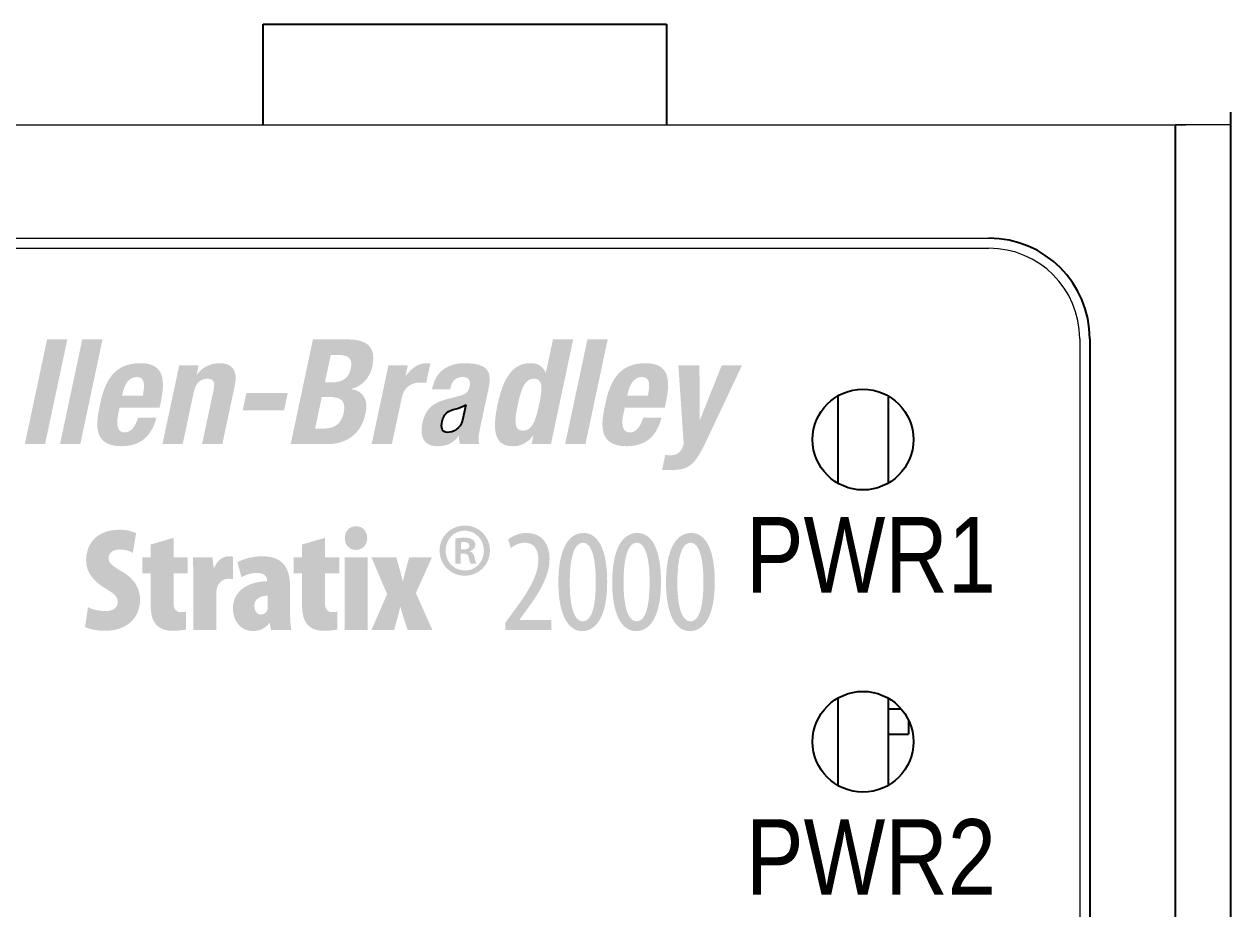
# Model space of a CAD drawing. Header units: inches. Extents: x 0 to 316, y -1 to 150.
# Drawn here: x 221.815 to 222.2864, y 40.3387 to 40.6845 of the extents above; entities that cross this region are included whole.
import ezdxf

# ---------------------------------------------------------------- set-up
doc = ezdxf.new("R2010")
doc.units = ezdxf.units.IN
doc.header["$MEASUREMENT"] = 0
doc.styles.add('尺寸标注Arial', font='arial.ttf', dxfattribs={"width": 0.7})

# ---------------------------------------------------------------- blocks, each defined once
blk = doc.blocks.new('AB 1783-US5T')
h = blk.add_hatch(color=2)
edge = h.paths.add_edge_path()
edge.add_spline(control_points=[(-0.35201, 4.34011), (-0.35201, 4.34011), (-0.33619, 4.34011), (-0.33619, 4.34011), (-0.33619, 4.34011), (-0.33619, 4.34011), (-0.35358, 4.25825), (-0.35358, 4.25825), (-0.35358, 4.25825), (-0.35358, 4.25825), (-0.3694, 4.25825), (-0.3694, 4.25825), (-0.3694, 4.25825), (-0.3694, 4.25825), (-0.35201, 4.34011), (-0.35201, 4.34011)], knot_values=[0, 0, 0, 0, 0.25, 0.25, 0.25, 0.2501, 0.5, 0.5, 0.5, 0.5001, 0.75, 0.75, 0.75, 0.7501, 1, 1, 1, 1], degree=3, periodic=0)
h = blk.add_hatch(color=2)
edge = h.paths.add_edge_path()
edge.add_spline(control_points=[(-0.32452, 4.34011), (-0.32452, 4.34011), (-0.30869, 4.34011), (-0.30869, 4.34011), (-0.30869, 4.34011), (-0.30869, 4.34011), (-0.32607, 4.25825), (-0.32607, 4.25825), (-0.32607, 4.25825), (-0.32607, 4.25825), (-0.3419, 4.25825), (-0.3419, 4.25825), (-0.3419, 4.25825), (-0.3419, 4.25825), (-0.32452, 4.34011), (-0.32452, 4.34011)], knot_values=[0, 0, 0, 0, 0.25, 0.25, 0.25, 0.2501, 0.5, 0.5, 0.5, 0.5001, 0.75, 0.75, 0.75, 0.7501, 1, 1, 1, 1], degree=3, periodic=0)
h = blk.add_hatch(color=2)
edge = h.paths.add_edge_path()
edge.add_spline(control_points=[(-0.14431, 4.34011), (-0.14431, 4.34011), (-0.11668, 4.34011), (-0.11668, 4.34011), (-0.11668, 4.34011), (-0.10314, 4.34011), (-0.09447, 4.33505), (-0.09781, 4.31934), (-0.09781, 4.31934), (-0.09968, 4.3105), (-0.10536, 4.30375), (-0.114, 4.30146), (-0.114, 4.30146), (-0.114, 4.30146), (-0.11405, 4.30122), (-0.11405, 4.30122), (-0.11405, 4.30122), (-0.10525, 4.29997), (-0.10085, 4.29309), (-0.10319, 4.2822), (-0.10319, 4.2822), (-0.10591, 4.26937), (-0.11458, 4.25825), (-0.13384, 4.25825), (-0.13384, 4.25825), (-0.13384, 4.25825), (-0.1617, 4.25825), (-0.1617, 4.25825), (-0.1617, 4.25825), (-0.1617, 4.25825), (-0.14431, 4.34011), (-0.14431, 4.34011)], knot_values=[0, 0, 0, 0, 0.125, 0.125, 0.125, 0.1251, 0.25, 0.25, 0.25, 0.2501, 0.375, 0.375, 0.375, 0.3751, 0.5, 0.5, 0.5, 0.5001, 0.625, 0.625, 0.625, 0.6251, 0.75, 0.75, 0.75, 0.7501, 0.875, 0.875, 0.875, 0.8751, 1, 1, 1, 1], degree=3, periodic=0)
edge = h.paths.add_edge_path(flags=16)
edge.add_spline(control_points=[(-0.13493, 4.30651), (-0.13493, 4.30651), (-0.13023, 4.30651), (-0.13023, 4.30651), (-0.13023, 4.30651), (-0.12119, 4.30651), (-0.11639, 4.3096), (-0.11475, 4.31728), (-0.11475, 4.31728), (-0.1131, 4.32507), (-0.11627, 4.32795), (-0.12442, 4.32795), (-0.12442, 4.32795), (-0.12442, 4.32795), (-0.13039, 4.32795), (-0.13039, 4.32795), (-0.13039, 4.32795), (-0.13039, 4.32795), (-0.13493, 4.30651), (-0.13493, 4.30651)], knot_values=[0, 0, 0, 0, 0.2, 0.2, 0.2, 0.2001, 0.4, 0.4, 0.4, 0.4001, 0.6, 0.6, 0.6, 0.6001, 0.8, 0.8, 0.8, 0.8001, 1, 1, 1, 1], degree=3, periodic=0)
edge = h.paths.add_edge_path(flags=16)
edge.add_spline(control_points=[(-0.14261, 4.2704), (-0.14261, 4.2704), (-0.13618, 4.2704), (-0.13618, 4.2704), (-0.13618, 4.2704), (-0.12827, 4.2704), (-0.12227, 4.27325), (-0.12026, 4.28276), (-0.12026, 4.28276), (-0.11823, 4.29229), (-0.12304, 4.29504), (-0.13027, 4.29504), (-0.13027, 4.29504), (-0.13027, 4.29504), (-0.13739, 4.29504), (-0.13739, 4.29504), (-0.13739, 4.29504), (-0.13739, 4.29504), (-0.14261, 4.2704), (-0.14261, 4.2704)], knot_values=[0, 0, 0, 0, 0.2, 0.2, 0.2, 0.2001, 0.4, 0.4, 0.4, 0.4001, 0.6, 0.6, 0.6, 0.6001, 0.8, 0.8, 0.8, 0.8001, 1, 1, 1, 1], degree=3, periodic=0)
h = blk.add_hatch(color=2)
edge = h.paths.add_edge_path()
edge.add_spline(control_points=[(0.02791, 4.26477), (0.02791, 4.26477), (0.02767, 4.26477), (0.02767, 4.26477), (0.02767, 4.26477), (0.02301, 4.25904), (0.01814, 4.25664), (0.01195, 4.25664), (0.01195, 4.25664), (-0.00101, 4.25664), (-0.00495, 4.26615), (-0.00008, 4.28908), (-0.00008, 4.28908), (0.00479, 4.31202), (0.01278, 4.32153), (0.02573, 4.32153), (0.02573, 4.32153), (0.0317, 4.32153), (0.03521, 4.31911), (0.03747, 4.31419), (0.03747, 4.31419), (0.03747, 4.31419), (0.03771, 4.31419), (0.03771, 4.31419), (0.03771, 4.31419), (0.03771, 4.31419), (0.04321, 4.34011), (0.04321, 4.34011), (0.04321, 4.34011), (0.04321, 4.34011), (0.05902, 4.34011), (0.05902, 4.34011), (0.05902, 4.34011), (0.05902, 4.34011), (0.04164, 4.25825), (0.04164, 4.25825), (0.04164, 4.25825), (0.04164, 4.25825), (0.02651, 4.25825), (0.02651, 4.25825), (0.02651, 4.25825), (0.02651, 4.25825), (0.02791, 4.26477), (0.02791, 4.26477)], knot_values=[0, 0, 0, 0, 0.090909, 0.090909, 0.090909, 0.091009, 0.181818, 0.181818, 0.181818, 0.181918, 0.272727, 0.272727, 0.272727, 0.272827, 0.363636, 0.363636, 0.363636, 0.363736, 0.454545, 0.454545, 0.454545, 0.454645, 0.545455, 0.545455, 0.545455, 0.545555, 0.636364, 0.636364, 0.636364, 0.636464, 0.727273, 0.727273, 0.727273, 0.727373, 0.818182, 0.818182, 0.818182, 0.818282, 0.909091, 0.909091, 0.909091, 0.909191, 1, 1, 1, 1], degree=3, periodic=0)
edge = h.paths.add_edge_path(flags=16)
edge.add_spline(control_points=[(0.0197, 4.26878), (0.02668, 4.26878), (0.02952, 4.27568), (0.03237, 4.28908), (0.03237, 4.28908), (0.03522, 4.3025), (0.03532, 4.30938), (0.02831, 4.30938), (0.02831, 4.30938), (0.02143, 4.30938), (0.01861, 4.3025), (0.01575, 4.28908), (0.01575, 4.28908), (0.01289, 4.27568), (0.01281, 4.26878), (0.0197, 4.26878)], knot_values=[0, 0, 0, 0, 0.25, 0.25, 0.25, 0.2501, 0.5, 0.5, 0.5, 0.5001, 0.75, 0.75, 0.75, 0.7501, 1, 1, 1, 1], degree=3, periodic=0)
h = blk.add_hatch(color=2)
edge = h.paths.add_edge_path()
edge.add_spline(control_points=[(0.07014, 4.34011), (0.07014, 4.34011), (0.08597, 4.34011), (0.08597, 4.34011), (0.08597, 4.34011), (0.08597, 4.34011), (0.06859, 4.25825), (0.06859, 4.25825), (0.06859, 4.25825), (0.06859, 4.25825), (0.05274, 4.25825), (0.05274, 4.25825), (0.05274, 4.25825), (0.05274, 4.25825), (0.07014, 4.34011), (0.07014, 4.34011)], knot_values=[0, 0, 0, 0, 0.25, 0.25, 0.25, 0.2501, 0.5, 0.5, 0.5, 0.5001, 0.75, 0.75, 0.75, 0.7501, 1, 1, 1, 1], degree=3, periodic=0)
h = blk.add_hatch(color=2)
edge = h.paths.add_edge_path()
edge.add_spline(control_points=[(-0.29537, 4.28666), (-0.29537, 4.28666), (-0.29642, 4.28173), (-0.29642, 4.28173), (-0.29642, 4.28173), (-0.29798, 4.27452), (-0.29752, 4.26741), (-0.29167, 4.26741), (-0.29167, 4.26741), (-0.28641, 4.26741), (-0.28338, 4.27144), (-0.28085, 4.27899), (-0.28085, 4.27899), (-0.28085, 4.27899), (-0.26663, 4.27899), (-0.26663, 4.27899), (-0.26663, 4.27899), (-0.27025, 4.26465), (-0.27883, 4.25664), (-0.29374, 4.25664), (-0.29374, 4.25664), (-0.31668, 4.25664), (-0.31384, 4.27429), (-0.31058, 4.28965), (-0.31058, 4.28965), (-0.30707, 4.30615), (-0.30059, 4.32153), (-0.27926, 4.32153), (-0.27926, 4.32153), (-0.26081, 4.32153), (-0.2593, 4.30914), (-0.26334, 4.29024), (-0.26334, 4.29024), (-0.26334, 4.29024), (-0.26407, 4.28666), (-0.26407, 4.28666), (-0.26407, 4.28666), (-0.26407, 4.28666), (-0.29537, 4.28666), (-0.29537, 4.28666)], knot_values=[0, 0, 0, 0, 0.1, 0.1, 0.1, 0.1001, 0.2, 0.2, 0.2, 0.2001, 0.3, 0.3, 0.3, 0.3001, 0.4, 0.4, 0.4, 0.4001, 0.5, 0.5, 0.5, 0.5001, 0.6, 0.6, 0.6, 0.6001, 0.7, 0.7, 0.7, 0.7001, 0.8, 0.8, 0.8, 0.8001, 0.9, 0.9, 0.9, 0.9001, 1, 1, 1, 1], degree=3, periodic=0)
edge = h.paths.add_edge_path(flags=16)
edge.add_spline(control_points=[(-0.27722, 4.29607), (-0.27555, 4.30546), (-0.2756, 4.31074), (-0.28213, 4.31074), (-0.28213, 4.31074), (-0.28843, 4.31074), (-0.29165, 4.30421), (-0.29287, 4.29848), (-0.29287, 4.29848), (-0.29287, 4.29848), (-0.2934, 4.29607), (-0.2934, 4.29607), (-0.2934, 4.29607), (-0.2934, 4.29607), (-0.27722, 4.29607), (-0.27722, 4.29607)], knot_values=[0, 0, 0, 0, 0.25, 0.25, 0.25, 0.2501, 0.5, 0.5, 0.5, 0.5001, 0.75, 0.75, 0.75, 0.7501, 1, 1, 1, 1], degree=3, periodic=0)
h = blk.add_hatch(color=2)
edge = h.paths.add_edge_path()
edge.add_spline(control_points=[(-0.24876, 4.31992), (-0.24876, 4.31992), (-0.23364, 4.31992), (-0.23364, 4.31992), (-0.23364, 4.31992), (-0.23364, 4.31992), (-0.23517, 4.3127), (-0.23517, 4.3127), (-0.23517, 4.3127), (-0.23517, 4.3127), (-0.23494, 4.3127), (-0.23494, 4.3127), (-0.23494, 4.3127), (-0.23033, 4.31878), (-0.22401, 4.32153), (-0.21737, 4.32153), (-0.21737, 4.32153), (-0.20751, 4.32153), (-0.20281, 4.31614), (-0.20538, 4.30397), (-0.20538, 4.30397), (-0.20538, 4.30397), (-0.21511, 4.25825), (-0.21511, 4.25825), (-0.21511, 4.25825), (-0.21511, 4.25825), (-0.23092, 4.25825), (-0.23092, 4.25825), (-0.23092, 4.25825), (-0.23092, 4.25825), (-0.22189, 4.30079), (-0.22189, 4.30079), (-0.22189, 4.30079), (-0.22058, 4.30697), (-0.22213, 4.30938), (-0.22684, 4.30938), (-0.22684, 4.30938), (-0.23222, 4.30938), (-0.23589, 4.30606), (-0.23736, 4.29917), (-0.23736, 4.29917), (-0.23736, 4.29917), (-0.24607, 4.25825), (-0.24607, 4.25825), (-0.24607, 4.25825), (-0.24607, 4.25825), (-0.26188, 4.25825), (-0.26188, 4.25825), (-0.26188, 4.25825), (-0.26188, 4.25825), (-0.24876, 4.31992), (-0.24876, 4.31992)], knot_values=[0, 0, 0, 0, 0.076923, 0.076923, 0.076923, 0.077023, 0.153846, 0.153846, 0.153846, 0.153946, 0.230769, 0.230769, 0.230769, 0.230869, 0.307692, 0.307692, 0.307692, 0.307792, 0.384615, 0.384615, 0.384615, 0.384715, 0.461538, 0.461538, 0.461538, 0.461638, 0.538462, 0.538462, 0.538462, 0.538562, 0.615385, 0.615385, 0.615385, 0.615485, 0.692308, 0.692308, 0.692308, 0.692408, 0.769231, 0.769231, 0.769231, 0.769331, 0.846154, 0.846154, 0.846154, 0.846254, 0.923077, 0.923077, 0.923077, 0.923177, 1, 1, 1, 1], degree=3, periodic=0)
h = blk.add_hatch(color=2)
edge = h.paths.add_edge_path()
edge.add_spline(control_points=[(-0.08531, 4.31992), (-0.08531, 4.31992), (-0.07018, 4.31992), (-0.07018, 4.31992), (-0.07018, 4.31992), (-0.07018, 4.31992), (-0.07195, 4.31167), (-0.07195, 4.31167), (-0.07195, 4.31167), (-0.07195, 4.31167), (-0.07173, 4.31167), (-0.07173, 4.31167), (-0.07173, 4.31167), (-0.06724, 4.31763), (-0.06193, 4.32153), (-0.05539, 4.32153), (-0.05539, 4.32153), (-0.05447, 4.32153), (-0.05348, 4.32142), (-0.05259, 4.32129), (-0.05259, 4.32129), (-0.05259, 4.32129), (-0.0558, 4.30615), (-0.0558, 4.30615), (-0.0558, 4.30615), (-0.05737, 4.30627), (-0.05907, 4.3064), (-0.06067, 4.3064), (-0.06067, 4.3064), (-0.06619, 4.3064), (-0.07298, 4.30352), (-0.07474, 4.29527), (-0.07474, 4.29527), (-0.07474, 4.29527), (-0.0826, 4.25825), (-0.0826, 4.25825), (-0.0826, 4.25825), (-0.0826, 4.25825), (-0.09842, 4.25825), (-0.09842, 4.25825), (-0.09842, 4.25825), (-0.09842, 4.25825), (-0.08531, 4.31992), (-0.08531, 4.31992)], knot_values=[0, 0, 0, 0, 0.090909, 0.090909, 0.090909, 0.091009, 0.181818, 0.181818, 0.181818, 0.181918, 0.272727, 0.272727, 0.272727, 0.272827, 0.363636, 0.363636, 0.363636, 0.363736, 0.454545, 0.454545, 0.454545, 0.454645, 0.545455, 0.545455, 0.545455, 0.545555, 0.636364, 0.636364, 0.636364, 0.636464, 0.727273, 0.727273, 0.727273, 0.727373, 0.818182, 0.818182, 0.818182, 0.818282, 0.909091, 0.909091, 0.909091, 0.909191, 1, 1, 1, 1], degree=3, periodic=0)
h = blk.add_hatch(color=2)
edge = h.paths.add_edge_path()
edge.add_spline(control_points=[(-0.0513, 4.30101), (-0.0513, 4.30101), (-0.05098, 4.3025), (-0.05098, 4.3025), (-0.05098, 4.3025), (-0.04796, 4.31671), (-0.03719, 4.32153), (-0.02528, 4.32153), (-0.02528, 4.32153), (-0.00648, 4.32153), (-0.00458, 4.31373), (-0.00693, 4.30261), (-0.00693, 4.30261), (-0.00693, 4.30261), (-0.01383, 4.27018), (-0.01383, 4.27018), (-0.01383, 4.27018), (-0.01505, 4.26444), (-0.01526, 4.2618), (-0.01442, 4.25825), (-0.01442, 4.25825), (-0.01442, 4.25825), (-0.02955, 4.25825), (-0.02955, 4.25825), (-0.02955, 4.25825), (-0.03018, 4.26018), (-0.03011, 4.26259), (-0.03012, 4.26465), (-0.03012, 4.26465), (-0.03012, 4.26465), (-0.03037, 4.26465), (-0.03037, 4.26465), (-0.03037, 4.26465), (-0.0354, 4.25825), (-0.04021, 4.25664), (-0.04776, 4.25664), (-0.04776, 4.25664), (-0.05878, 4.25664), (-0.06069, 4.26603), (-0.05894, 4.27429), (-0.05894, 4.27429), (-0.05647, 4.28586), (-0.05077, 4.29058), (-0.03925, 4.29356), (-0.03925, 4.29356), (-0.03925, 4.29356), (-0.02978, 4.29596), (-0.02978, 4.29596), (-0.02978, 4.29596), (-0.02483, 4.29722), (-0.02282, 4.29906), (-0.02195, 4.30318), (-0.02195, 4.30318), (-0.02094, 4.30788), (-0.02241, 4.31074), (-0.02767, 4.31074), (-0.02767, 4.31074), (-0.0325, 4.31074), (-0.03569, 4.30755), (-0.03672, 4.30271), (-0.03672, 4.30271), (-0.03672, 4.30271), (-0.0371, 4.30101), (-0.0371, 4.30101), (-0.0371, 4.30101), (-0.0371, 4.30101), (-0.0513, 4.30101), (-0.0513, 4.30101)], knot_values=[0, 0, 0, 0, 0.058824, 0.058824, 0.058824, 0.058924, 0.117647, 0.117647, 0.117647, 0.117747, 0.176471, 0.176471, 0.176471, 0.176571, 0.235294, 0.235294, 0.235294, 0.235394, 0.294118, 0.294118, 0.294118, 0.294218, 0.352941, 0.352941, 0.352941, 0.353041, 0.411765, 0.411765, 0.411765, 0.411865, 0.470588, 0.470588, 0.470588, 0.470688, 0.529412, 0.529412, 0.529412, 0.529512, 0.588235, 0.588235, 0.588235, 0.588335, 0.647059, 0.647059, 0.647059, 0.647159, 0.705882, 0.705882, 0.705882, 0.705982, 0.764706, 0.764706, 0.764706, 0.764806, 0.823529, 0.823529, 0.823529, 0.823629, 0.882353, 0.882353, 0.882353, 0.882453, 0.941176, 0.941176, 0.941176, 0.941276, 1, 1, 1, 1], degree=3, periodic=0)
edge = h.paths.add_edge_path(flags=16)
edge.add_spline(control_points=[(-0.02495, 4.28908), (-0.02747, 4.28747), (-0.03033, 4.28642), (-0.03236, 4.28598), (-0.03236, 4.28598), (-0.03909, 4.2846), (-0.04225, 4.28151), (-0.04343, 4.27601), (-0.04343, 4.27601), (-0.04443, 4.27131), (-0.04355, 4.26741), (-0.03929, 4.26741), (-0.03929, 4.26741), (-0.03505, 4.26741), (-0.02897, 4.27018), (-0.02752, 4.27693), (-0.02752, 4.27693), (-0.02752, 4.27693), (-0.02495, 4.28908), (-0.02495, 4.28908)], knot_values=[0, 0, 0, 0, 0.2, 0.2, 0.2, 0.2001, 0.4, 0.4, 0.4, 0.4001, 0.6, 0.6, 0.6, 0.6001, 0.8, 0.8, 0.8, 0.8001, 1, 1, 1, 1], degree=3, periodic=0)
h = blk.add_hatch(color=2)
edge = h.paths.add_edge_path()
edge.add_spline(control_points=[(0.09926, 4.28666), (0.09926, 4.28666), (0.09822, 4.28173), (0.09822, 4.28173), (0.09822, 4.28173), (0.09668, 4.27452), (0.09712, 4.26741), (0.10298, 4.26741), (0.10298, 4.26741), (0.10824, 4.26741), (0.11128, 4.27144), (0.1138, 4.27899), (0.1138, 4.27899), (0.1138, 4.27899), (0.12803, 4.27899), (0.12803, 4.27899), (0.12803, 4.27899), (0.1244, 4.26465), (0.11581, 4.25664), (0.10091, 4.25664), (0.10091, 4.25664), (0.07798, 4.25664), (0.08081, 4.27429), (0.08408, 4.28965), (0.08408, 4.28965), (0.08759, 4.30615), (0.09406, 4.32153), (0.11539, 4.32153), (0.11539, 4.32153), (0.13384, 4.32153), (0.13536, 4.30914), (0.13131, 4.29024), (0.13131, 4.29024), (0.13131, 4.29024), (0.13058, 4.28666), (0.13058, 4.28666), (0.13058, 4.28666), (0.13058, 4.28666), (0.09926, 4.28666), (0.09926, 4.28666)], knot_values=[0, 0, 0, 0, 0.1, 0.1, 0.1, 0.1001, 0.2, 0.2, 0.2, 0.2001, 0.3, 0.3, 0.3, 0.3001, 0.4, 0.4, 0.4, 0.4001, 0.5, 0.5, 0.5, 0.5001, 0.6, 0.6, 0.6, 0.6001, 0.7, 0.7, 0.7, 0.7001, 0.8, 0.8, 0.8, 0.8001, 0.9, 0.9, 0.9, 0.9001, 1, 1, 1, 1], degree=3, periodic=0)
edge = h.paths.add_edge_path(flags=16)
edge.add_spline(control_points=[(0.11743, 4.29607), (0.11909, 4.30546), (0.11907, 4.31074), (0.11253, 4.31074), (0.11253, 4.31074), (0.10621, 4.31074), (0.103, 4.30421), (0.10179, 4.29848), (0.10179, 4.29848), (0.10179, 4.29848), (0.10127, 4.29607), (0.10127, 4.29607), (0.10127, 4.29607), (0.10127, 4.29607), (0.11743, 4.29607), (0.11743, 4.29607)], knot_values=[0, 0, 0, 0, 0.25, 0.25, 0.25, 0.2501, 0.5, 0.5, 0.5, 0.5001, 0.75, 0.75, 0.75, 0.7501, 1, 1, 1, 1], degree=3, periodic=0)
h = blk.add_hatch(color=2)
edge = h.paths.add_edge_path()
edge.add_spline(control_points=[(0.13098, 4.24987), (0.13231, 4.24964), (0.13366, 4.24953), (0.13505, 4.24953), (0.13505, 4.24953), (0.1409, 4.24953), (0.14376, 4.25273), (0.14539, 4.25825), (0.14539, 4.25825), (0.14539, 4.25825), (0.14118, 4.31992), (0.14118, 4.31992), (0.14118, 4.31992), (0.14118, 4.31992), (0.15768, 4.31992), (0.15768, 4.31992), (0.15768, 4.31992), (0.15768, 4.31992), (0.1578, 4.27728), (0.1578, 4.27728), (0.1578, 4.27728), (0.1578, 4.27728), (0.15803, 4.27728), (0.15803, 4.27728), (0.15803, 4.27728), (0.15803, 4.27728), (0.17511, 4.31992), (0.17511, 4.31992), (0.17511, 4.31992), (0.17511, 4.31992), (0.19093, 4.31992), (0.19093, 4.31992), (0.19093, 4.31992), (0.19093, 4.31992), (0.16379, 4.26236), (0.16379, 4.26236), (0.16379, 4.26236), (0.15377, 4.24104), (0.14959, 4.23806), (0.13491, 4.23806), (0.13491, 4.23806), (0.13491, 4.23806), (0.12848, 4.23806), (0.12848, 4.23806), (0.12848, 4.23806), (0.12848, 4.23806), (0.13098, 4.24987), (0.13098, 4.24987)], knot_values=[0, 0, 0, 0, 0.083333, 0.083333, 0.083333, 0.083433, 0.166667, 0.166667, 0.166667, 0.166767, 0.25, 0.25, 0.25, 0.2501, 0.333333, 0.333333, 0.333333, 0.333433, 0.416667, 0.416667, 0.416667, 0.416767, 0.5, 0.5, 0.5, 0.5001, 0.583333, 0.583333, 0.583333, 0.583433, 0.666667, 0.666667, 0.666667, 0.666767, 0.75, 0.75, 0.75, 0.7501, 0.833333, 0.833333, 0.833333, 0.833433, 0.916667, 0.916667, 0.916667, 0.916767, 1, 1, 1, 1], degree=3, periodic=0)
h = blk.add_hatch(color=2)
edge = h.paths.add_edge_path()
edge.add_spline(control_points=[(-0.16399, 4.29813), (-0.16399, 4.29813), (-0.16687, 4.2846), (-0.16687, 4.2846), (-0.16687, 4.2846), (-0.16687, 4.2846), (-0.19918, 4.2846), (-0.19918, 4.2846), (-0.19918, 4.2846), (-0.19918, 4.2846), (-0.1963, 4.29813), (-0.1963, 4.29813), (-0.1963, 4.29813), (-0.1963, 4.29813), (-0.16399, 4.29813), (-0.16399, 4.29813)], knot_values=[0, 0, 0, 0, 0.25, 0.25, 0.25, 0.2501, 0.5, 0.5, 0.5, 0.5001, 0.75, 0.75, 0.75, 0.7501, 1, 1, 1, 1], degree=3, periodic=0)
h = blk.add_hatch(color=2)
edge = h.paths.add_edge_path()
edge.add_spline(control_points=[(-0.32001, 4.13075), (-0.31667, 4.12891), (-0.31103, 4.12775), (-0.30654, 4.12775), (-0.30654, 4.12775), (-0.29986, 4.12775), (-0.29687, 4.13075), (-0.29687, 4.13466), (-0.29687, 4.13466), (-0.29687, 4.1395), (-0.30009, 4.14169), (-0.30689, 4.14572), (-0.30689, 4.14572), (-0.31944, 4.1532), (-0.32151, 4.16173), (-0.32151, 4.16748), (-0.32151, 4.16748), (-0.32151, 4.18027), (-0.31322, 4.19132), (-0.29525, 4.19132), (-0.29525, 4.19132), (-0.28996, 4.19132), (-0.28489, 4.18994), (-0.28247, 4.18856), (-0.28247, 4.18856), (-0.28247, 4.18856), (-0.28501, 4.17324), (-0.28501, 4.17324), (-0.28501, 4.17324), (-0.28731, 4.17462), (-0.29065, 4.17589), (-0.29514, 4.17589), (-0.29514, 4.17589), (-0.30113, 4.17589), (-0.30401, 4.17278), (-0.30401, 4.16921), (-0.30401, 4.16921), (-0.30401, 4.16587), (-0.30239, 4.16368), (-0.29364, 4.15873), (-0.29364, 4.15873), (-0.28293, 4.15274), (-0.27936, 4.14457), (-0.27936, 4.13662), (-0.27936, 4.13662), (-0.27936, 4.122), (-0.2903, 4.11232), (-0.30666, 4.11232), (-0.30666, 4.11232), (-0.31333, 4.11232), (-0.31955, 4.11382), (-0.32232, 4.11532), (-0.32232, 4.11532), (-0.32232, 4.11532), (-0.32001, 4.13075), (-0.32001, 4.13075)], knot_values=[0, 0, 0, 0, 0.071429, 0.071429, 0.071429, 0.071529, 0.142857, 0.142857, 0.142857, 0.142957, 0.214286, 0.214286, 0.214286, 0.214386, 0.285714, 0.285714, 0.285714, 0.285814, 0.357143, 0.357143, 0.357143, 0.357243, 0.428571, 0.428571, 0.428571, 0.428671, 0.5, 0.5, 0.5, 0.5001, 0.571429, 0.571429, 0.571429, 0.571529, 0.642857, 0.642857, 0.642857, 0.642957, 0.714286, 0.714286, 0.714286, 0.714386, 0.785714, 0.785714, 0.785714, 0.785814, 0.857143, 0.857143, 0.857143, 0.857243, 0.928571, 0.928571, 0.928571, 0.928671, 1, 1, 1, 1], degree=3, periodic=0)
h = blk.add_hatch(color=2)
edge = h.paths.add_edge_path()
edge.add_spline(control_points=[(-0.11088, 4.17554), (-0.1156, 4.17554), (-0.11952, 4.17934), (-0.1194, 4.18476), (-0.1194, 4.18476), (-0.11952, 4.19052), (-0.11537, 4.19409), (-0.11065, 4.19409), (-0.11065, 4.19409), (-0.10581, 4.19409), (-0.1019, 4.19052), (-0.1019, 4.18476), (-0.1019, 4.18476), (-0.10178, 4.17934), (-0.10581, 4.17554), (-0.11077, 4.17554), (-0.11077, 4.17554), (-0.11077, 4.17554), (-0.11088, 4.17554), (-0.11088, 4.17554)], knot_values=[0, 0, 0, 0, 0.2, 0.2, 0.2, 0.2001, 0.4, 0.4, 0.4, 0.4001, 0.6, 0.6, 0.6, 0.6001, 0.8, 0.8, 0.8, 0.8001, 1, 1, 1, 1], degree=3, periodic=0)
h = blk.add_hatch(color=2)
edge = h.paths.add_edge_path()
edge.add_spline(control_points=[(-0.00598, 4.17505), (-0.00598, 4.16412), (-0.01465, 4.15532), (-0.0257, 4.15532), (-0.0257, 4.15532), (-0.03664, 4.15532), (-0.04543, 4.16412), (-0.04543, 4.17505), (-0.04543, 4.17505), (-0.04543, 4.18598), (-0.03664, 4.19465), (-0.02558, 4.19465), (-0.02558, 4.19465), (-0.01465, 4.19465), (-0.00598, 4.18598), (-0.00598, 4.17505)], knot_values=[0, 0, 0, 0, 0.25, 0.25, 0.25, 0.2501, 0.5, 0.5, 0.5, 0.5001, 0.75, 0.75, 0.75, 0.7501, 1, 1, 1, 1], degree=3, periodic=0)
edge = h.paths.add_edge_path(flags=16)
edge.add_spline(control_points=[(-0.04066, 4.17505), (-0.04066, 4.16638), (-0.03425, 4.15947), (-0.02558, 4.15947), (-0.02558, 4.15947), (-0.01716, 4.15934), (-0.01075, 4.16638), (-0.01075, 4.17492), (-0.01075, 4.17492), (-0.01075, 4.18359), (-0.01716, 4.19063), (-0.02583, 4.19063), (-0.02583, 4.19063), (-0.03425, 4.19063), (-0.04066, 4.18359), (-0.04066, 4.17505)], knot_values=[0, 0, 0, 0, 0.25, 0.25, 0.25, 0.2501, 0.5, 0.5, 0.5, 0.5001, 0.75, 0.75, 0.75, 0.7501, 1, 1, 1, 1], degree=3, periodic=0)
edge = h.paths.add_edge_path(flags=0)
edge.add_spline(control_points=[(-0.02885, 4.16487), (-0.02885, 4.16487), (-0.03299, 4.16487), (-0.03299, 4.16487), (-0.03299, 4.16487), (-0.03299, 4.16487), (-0.03299, 4.18447), (-0.03299, 4.18447), (-0.03299, 4.18447), (-0.03136, 4.18472), (-0.02897, 4.1851), (-0.02596, 4.1851), (-0.02596, 4.1851), (-0.02244, 4.1851), (-0.0208, 4.18447), (-0.01942, 4.18347), (-0.01942, 4.18347), (-0.01829, 4.18271), (-0.01741, 4.18121), (-0.01741, 4.17932), (-0.01741, 4.17932), (-0.01741, 4.17706), (-0.0193, 4.17543), (-0.02156, 4.17467), (-0.02156, 4.17467), (-0.02156, 4.17467), (-0.02156, 4.17442), (-0.02156, 4.17442), (-0.02156, 4.17442), (-0.01955, 4.17379), (-0.01867, 4.17229), (-0.01804, 4.16965), (-0.01804, 4.16965), (-0.01741, 4.16676), (-0.01703, 4.1655), (-0.01653, 4.16487), (-0.01653, 4.16487), (-0.01653, 4.16487), (-0.02105, 4.16487), (-0.02105, 4.16487), (-0.02105, 4.16487), (-0.02168, 4.16563), (-0.02206, 4.16726), (-0.02256, 4.16965), (-0.02256, 4.16965), (-0.02294, 4.17166), (-0.0242, 4.17266), (-0.02671, 4.17266), (-0.02671, 4.17266), (-0.02671, 4.17266), (-0.02885, 4.17266), (-0.02885, 4.17266), (-0.02885, 4.17266), (-0.02885, 4.17266), (-0.02885, 4.16487), (-0.02885, 4.16487)], knot_values=[0, 0, 0, 0, 0.071429, 0.071429, 0.071429, 0.071529, 0.142857, 0.142857, 0.142857, 0.142957, 0.214286, 0.214286, 0.214286, 0.214386, 0.285714, 0.285714, 0.285714, 0.285814, 0.357143, 0.357143, 0.357143, 0.357243, 0.428571, 0.428571, 0.428571, 0.428671, 0.5, 0.5, 0.5, 0.5001, 0.571429, 0.571429, 0.571429, 0.571529, 0.642857, 0.642857, 0.642857, 0.642957, 0.714286, 0.714286, 0.714286, 0.714386, 0.785714, 0.785714, 0.785714, 0.785814, 0.857143, 0.857143, 0.857143, 0.857243, 0.928571, 0.928571, 0.928571, 0.928671, 1, 1, 1, 1], degree=3, periodic=0)
edge = h.paths.add_edge_path(flags=0)
edge.add_spline(control_points=[(-0.02872, 4.17593), (-0.02872, 4.17593), (-0.02658, 4.17593), (-0.02658, 4.17593), (-0.02658, 4.17593), (-0.02407, 4.17593), (-0.02206, 4.17668), (-0.02206, 4.17869), (-0.02206, 4.17869), (-0.02206, 4.18058), (-0.02319, 4.18171), (-0.02621, 4.18171), (-0.02621, 4.18171), (-0.02734, 4.18171), (-0.02822, 4.18158), (-0.02872, 4.18146), (-0.02872, 4.18146), (-0.02872, 4.18146), (-0.02872, 4.17593), (-0.02872, 4.17593)], knot_values=[0, 0, 0, 0, 0.2, 0.2, 0.2, 0.2001, 0.4, 0.4, 0.4, 0.4001, 0.6, 0.6, 0.6, 0.6001, 0.8, 0.8, 0.8, 0.8001, 1, 1, 1, 1], degree=3, periodic=0)
h = blk.add_hatch(color=2)
edge = h.paths.add_edge_path()
edge.add_spline(control_points=[(0.00612, 4.11301), (0.00612, 4.11301), (0.00612, 4.11877), (0.00612, 4.11877), (0.00612, 4.11877), (0.00612, 4.11877), (0.01234, 4.12729), (0.01234, 4.12729), (0.01234, 4.12729), (0.02132, 4.13973), (0.0318, 4.15378), (0.0318, 4.16783), (0.0318, 4.16783), (0.0318, 4.17612), (0.02823, 4.18119), (0.0212, 4.18119), (0.0212, 4.18119), (0.01579, 4.18119), (0.01222, 4.17831), (0.01038, 4.17704), (0.01038, 4.17704), (0.01038, 4.17704), (0.00819, 4.18372), (0.00819, 4.18372), (0.00819, 4.18372), (0.01072, 4.18591), (0.01602, 4.18879), (0.02282, 4.18879), (0.02282, 4.18879), (0.03525, 4.18879), (0.04055, 4.17957), (0.04055, 4.16829), (0.04055, 4.16829), (0.04055, 4.15424), (0.03145, 4.14065), (0.02213, 4.12798), (0.02213, 4.12798), (0.02213, 4.12798), (0.01717, 4.12107), (0.01717, 4.12107), (0.01717, 4.12107), (0.01717, 4.12107), (0.01717, 4.12084), (0.01717, 4.12084), (0.01717, 4.12084), (0.01717, 4.12084), (0.04205, 4.12084), (0.04205, 4.12084), (0.04205, 4.12084), (0.04205, 4.12084), (0.04205, 4.11301), (0.04205, 4.11301), (0.04205, 4.11301), (0.04205, 4.11301), (0.00612, 4.11301), (0.00612, 4.11301)], knot_values=[0, 0, 0, 0, 0.071429, 0.071429, 0.071429, 0.071529, 0.142857, 0.142857, 0.142857, 0.142957, 0.214286, 0.214286, 0.214286, 0.214386, 0.285714, 0.285714, 0.285714, 0.285814, 0.357143, 0.357143, 0.357143, 0.357243, 0.428571, 0.428571, 0.428571, 0.428671, 0.5, 0.5, 0.5, 0.5001, 0.571429, 0.571429, 0.571429, 0.571529, 0.642857, 0.642857, 0.642857, 0.642957, 0.714286, 0.714286, 0.714286, 0.714386, 0.785714, 0.785714, 0.785714, 0.785814, 0.857143, 0.857143, 0.857143, 0.857243, 0.928571, 0.928571, 0.928571, 0.928671, 1, 1, 1, 1], degree=3, periodic=0)
h = blk.add_hatch(color=2)
edge = h.paths.add_edge_path()
edge.add_spline(control_points=[(0.08558, 4.15055), (0.08558, 4.12326), (0.07694, 4.11209), (0.06612, 4.11209), (0.06612, 4.11209), (0.05449, 4.11209), (0.04746, 4.12591), (0.04746, 4.15032), (0.04746, 4.15032), (0.04746, 4.17554), (0.05495, 4.18879), (0.06715, 4.18879), (0.06715, 4.18879), (0.07924, 4.18879), (0.08558, 4.17439), (0.08558, 4.15055)], knot_values=[0, 0, 0, 0, 0.25, 0.25, 0.25, 0.2501, 0.5, 0.5, 0.5, 0.5001, 0.75, 0.75, 0.75, 0.7501, 1, 1, 1, 1], degree=3, periodic=0)
edge = h.paths.add_edge_path(flags=16)
edge.add_spline(control_points=[(0.05633, 4.15044), (0.05621, 4.13236), (0.05932, 4.11969), (0.06669, 4.11969), (0.06669, 4.11969), (0.07383, 4.11969), (0.07671, 4.13247), (0.07671, 4.15044), (0.07671, 4.15044), (0.07671, 4.16794), (0.07383, 4.18119), (0.06669, 4.18119), (0.06669, 4.18119), (0.05944, 4.18119), (0.05633, 4.16852), (0.05633, 4.15044)], knot_values=[0, 0, 0, 0, 0.25, 0.25, 0.25, 0.2501, 0.5, 0.5, 0.5, 0.5001, 0.75, 0.75, 0.75, 0.7501, 1, 1, 1, 1], degree=3, periodic=0)
h = blk.add_hatch(color=2)
edge = h.paths.add_edge_path()
edge.add_spline(control_points=[(0.12761, 4.15055), (0.12761, 4.12326), (0.11898, 4.11209), (0.10815, 4.11209), (0.10815, 4.11209), (0.09652, 4.11209), (0.0895, 4.12591), (0.0895, 4.15032), (0.0895, 4.15032), (0.0895, 4.17554), (0.09698, 4.18879), (0.10919, 4.18879), (0.10919, 4.18879), (0.12128, 4.18879), (0.12761, 4.17439), (0.12761, 4.15055)], knot_values=[0, 0, 0, 0, 0.25, 0.25, 0.25, 0.2501, 0.5, 0.5, 0.5, 0.5001, 0.75, 0.75, 0.75, 0.7501, 1, 1, 1, 1], degree=3, periodic=0)
edge = h.paths.add_edge_path(flags=16)
edge.add_spline(control_points=[(0.09836, 4.15044), (0.09825, 4.13236), (0.10136, 4.11969), (0.10873, 4.11969), (0.10873, 4.11969), (0.11587, 4.11969), (0.11875, 4.13247), (0.11875, 4.15044), (0.11875, 4.15044), (0.11875, 4.16794), (0.11587, 4.18119), (0.10873, 4.18119), (0.10873, 4.18119), (0.10147, 4.18119), (0.09836, 4.16852), (0.09836, 4.15044)], knot_values=[0, 0, 0, 0, 0.25, 0.25, 0.25, 0.2501, 0.5, 0.5, 0.5, 0.5001, 0.75, 0.75, 0.75, 0.7501, 1, 1, 1, 1], degree=3, periodic=0)
h = blk.add_hatch(color=2)
edge = h.paths.add_edge_path()
edge.add_spline(control_points=[(0.16965, 4.15055), (0.16965, 4.12326), (0.16101, 4.11209), (0.15018, 4.11209), (0.15018, 4.11209), (0.13855, 4.11209), (0.13153, 4.12591), (0.13153, 4.15032), (0.13153, 4.15032), (0.13153, 4.17554), (0.13901, 4.18879), (0.15122, 4.18879), (0.15122, 4.18879), (0.16331, 4.18879), (0.16965, 4.17439), (0.16965, 4.15055)], knot_values=[0, 0, 0, 0, 0.25, 0.25, 0.25, 0.2501, 0.5, 0.5, 0.5, 0.5001, 0.75, 0.75, 0.75, 0.7501, 1, 1, 1, 1], degree=3, periodic=0)
edge = h.paths.add_edge_path(flags=16)
edge.add_spline(control_points=[(0.1404, 4.15044), (0.14028, 4.13236), (0.14339, 4.11969), (0.15076, 4.11969), (0.15076, 4.11969), (0.1579, 4.11969), (0.16078, 4.13247), (0.16078, 4.15044), (0.16078, 4.15044), (0.16078, 4.16794), (0.1579, 4.18119), (0.15076, 4.18119), (0.15076, 4.18119), (0.14351, 4.18119), (0.1404, 4.16852), (0.1404, 4.15044)], knot_values=[0, 0, 0, 0, 0.25, 0.25, 0.25, 0.2501, 0.5, 0.5, 0.5, 0.5001, 0.75, 0.75, 0.75, 0.7501, 1, 1, 1, 1], degree=3, periodic=0)
h = blk.add_hatch(color=2)
edge = h.paths.add_edge_path()
edge.add_spline(control_points=[(-0.25322, 4.18499), (-0.25322, 4.18499), (-0.25322, 4.16967), (-0.25322, 4.16967), (-0.25322, 4.16967), (-0.25322, 4.16967), (-0.24205, 4.16967), (-0.24205, 4.16967), (-0.24205, 4.16967), (-0.24205, 4.16967), (-0.24205, 4.15723), (-0.24205, 4.15723), (-0.24205, 4.15723), (-0.24205, 4.15723), (-0.25322, 4.15723), (-0.25322, 4.15723), (-0.25322, 4.15723), (-0.25322, 4.15723), (-0.25322, 4.13466), (-0.25322, 4.13466), (-0.25322, 4.13466), (-0.25322, 4.12844), (-0.25046, 4.12695), (-0.24758, 4.12695), (-0.24758, 4.12695), (-0.24608, 4.12695), (-0.24493, 4.12706), (-0.24343, 4.12729), (-0.24343, 4.12729), (-0.24343, 4.12729), (-0.24343, 4.11336), (-0.24343, 4.11336), (-0.24343, 4.11336), (-0.24574, 4.11278), (-0.24942, 4.11232), (-0.2538, 4.11232), (-0.2538, 4.11232), (-0.25852, 4.11232), (-0.26266, 4.11336), (-0.26566, 4.11601), (-0.26566, 4.11601), (-0.26911, 4.11912), (-0.27107, 4.12372), (-0.27107, 4.13305), (-0.27107, 4.13305), (-0.27107, 4.13305), (-0.27107, 4.15723), (-0.27107, 4.15723), (-0.27107, 4.15723), (-0.27107, 4.15723), (-0.27764, 4.15723), (-0.27764, 4.15723), (-0.27764, 4.15723), (-0.27764, 4.15723), (-0.27764, 4.16967), (-0.27764, 4.16967), (-0.27764, 4.16967), (-0.27764, 4.16967), (-0.27107, 4.16967), (-0.27107, 4.16967), (-0.27107, 4.16967), (-0.27107, 4.16967), (-0.27107, 4.17981), (-0.27107, 4.17981), (-0.27107, 4.17981), (-0.27107, 4.17981), (-0.25322, 4.18499), (-0.25322, 4.18499)], knot_values=[0, 0, 0, 0, 0.058824, 0.058824, 0.058824, 0.058924, 0.117647, 0.117647, 0.117647, 0.117747, 0.176471, 0.176471, 0.176471, 0.176571, 0.235294, 0.235294, 0.235294, 0.235394, 0.294118, 0.294118, 0.294118, 0.294218, 0.352941, 0.352941, 0.352941, 0.353041, 0.411765, 0.411765, 0.411765, 0.411865, 0.470588, 0.470588, 0.470588, 0.470688, 0.529412, 0.529412, 0.529412, 0.529512, 0.588235, 0.588235, 0.588235, 0.588335, 0.647059, 0.647059, 0.647059, 0.647159, 0.705882, 0.705882, 0.705882, 0.705982, 0.764706, 0.764706, 0.764706, 0.764806, 0.823529, 0.823529, 0.823529, 0.823629, 0.882353, 0.882353, 0.882353, 0.882453, 0.941176, 0.941176, 0.941176, 0.941276, 1, 1, 1, 1], degree=3, periodic=0)
h = blk.add_hatch(color=2)
edge = h.paths.add_edge_path()
edge.add_spline(control_points=[(-0.13495, 4.18499), (-0.13495, 4.18499), (-0.13495, 4.16967), (-0.13495, 4.16967), (-0.13495, 4.16967), (-0.13495, 4.16967), (-0.12378, 4.16967), (-0.12378, 4.16967), (-0.12378, 4.16967), (-0.12378, 4.16967), (-0.12378, 4.15723), (-0.12378, 4.15723), (-0.12378, 4.15723), (-0.12378, 4.15723), (-0.13495, 4.15723), (-0.13495, 4.15723), (-0.13495, 4.15723), (-0.13495, 4.15723), (-0.13495, 4.13466), (-0.13495, 4.13466), (-0.13495, 4.13466), (-0.13495, 4.12844), (-0.13219, 4.12695), (-0.12931, 4.12695), (-0.12931, 4.12695), (-0.12781, 4.12695), (-0.12666, 4.12706), (-0.12516, 4.12729), (-0.12516, 4.12729), (-0.12516, 4.12729), (-0.12516, 4.11336), (-0.12516, 4.11336), (-0.12516, 4.11336), (-0.12746, 4.11278), (-0.13115, 4.11232), (-0.13552, 4.11232), (-0.13552, 4.11232), (-0.14025, 4.11232), (-0.14439, 4.11336), (-0.14739, 4.11601), (-0.14739, 4.11601), (-0.15084, 4.11912), (-0.1528, 4.12372), (-0.1528, 4.13305), (-0.1528, 4.13305), (-0.1528, 4.13305), (-0.1528, 4.15723), (-0.1528, 4.15723), (-0.1528, 4.15723), (-0.1528, 4.15723), (-0.15936, 4.15723), (-0.15936, 4.15723), (-0.15936, 4.15723), (-0.15936, 4.15723), (-0.15936, 4.16967), (-0.15936, 4.16967), (-0.15936, 4.16967), (-0.15936, 4.16967), (-0.1528, 4.16967), (-0.1528, 4.16967), (-0.1528, 4.16967), (-0.1528, 4.16967), (-0.1528, 4.17981), (-0.1528, 4.17981), (-0.1528, 4.17981), (-0.1528, 4.17981), (-0.13495, 4.18499), (-0.13495, 4.18499)], knot_values=[0, 0, 0, 0, 0.058824, 0.058824, 0.058824, 0.058924, 0.117647, 0.117647, 0.117647, 0.117747, 0.176471, 0.176471, 0.176471, 0.176571, 0.235294, 0.235294, 0.235294, 0.235394, 0.294118, 0.294118, 0.294118, 0.294218, 0.352941, 0.352941, 0.352941, 0.353041, 0.411765, 0.411765, 0.411765, 0.411865, 0.470588, 0.470588, 0.470588, 0.470688, 0.529412, 0.529412, 0.529412, 0.529512, 0.588235, 0.588235, 0.588235, 0.588335, 0.647059, 0.647059, 0.647059, 0.647159, 0.705882, 0.705882, 0.705882, 0.705982, 0.764706, 0.764706, 0.764706, 0.764806, 0.823529, 0.823529, 0.823529, 0.823629, 0.882353, 0.882353, 0.882353, 0.882453, 0.941176, 0.941176, 0.941176, 0.941276, 1, 1, 1, 1], degree=3, periodic=0)
h = blk.add_hatch(color=2)
edge = h.paths.add_edge_path()
edge.add_spline(control_points=[(-0.23767, 4.15159), (-0.23767, 4.15758), (-0.2379, 4.16391), (-0.23813, 4.16967), (-0.23813, 4.16967), (-0.23813, 4.16967), (-0.22282, 4.16967), (-0.22282, 4.16967), (-0.22282, 4.16967), (-0.22282, 4.16967), (-0.2219, 4.16161), (-0.2219, 4.16161), (-0.2219, 4.16161), (-0.2219, 4.16161), (-0.22144, 4.16161), (-0.22144, 4.16161), (-0.22144, 4.16161), (-0.21867, 4.16794), (-0.21418, 4.17059), (-0.2105, 4.17059), (-0.2105, 4.17059), (-0.20865, 4.17059), (-0.20773, 4.17048), (-0.2067, 4.17025), (-0.2067, 4.17025), (-0.2067, 4.17025), (-0.2067, 4.15274), (-0.2067, 4.15274), (-0.2067, 4.15274), (-0.20785, 4.15297), (-0.209, 4.15297), (-0.21061, 4.15297), (-0.21061, 4.15297), (-0.21268, 4.15297), (-0.21706, 4.15205), (-0.21902, 4.14652), (-0.21902, 4.14652), (-0.21948, 4.14537), (-0.21982, 4.14318), (-0.21982, 4.14065), (-0.21982, 4.14065), (-0.21982, 4.14065), (-0.21982, 4.11301), (-0.21982, 4.11301), (-0.21982, 4.11301), (-0.21982, 4.11301), (-0.23767, 4.11301), (-0.23767, 4.11301), (-0.23767, 4.11301), (-0.23767, 4.11301), (-0.23767, 4.15159), (-0.23767, 4.15159)], knot_values=[0, 0, 0, 0, 0.076923, 0.076923, 0.076923, 0.077023, 0.153846, 0.153846, 0.153846, 0.153946, 0.230769, 0.230769, 0.230769, 0.230869, 0.307692, 0.307692, 0.307692, 0.307792, 0.384615, 0.384615, 0.384615, 0.384715, 0.461538, 0.461538, 0.461538, 0.461638, 0.538462, 0.538462, 0.538462, 0.538562, 0.615385, 0.615385, 0.615385, 0.615485, 0.692308, 0.692308, 0.692308, 0.692408, 0.769231, 0.769231, 0.769231, 0.769331, 0.846154, 0.846154, 0.846154, 0.846254, 0.923077, 0.923077, 0.923077, 0.923177, 1, 1, 1, 1], degree=3, periodic=0)
h = blk.add_hatch(color=2)
edge = h.paths.add_edge_path()
edge.add_spline(control_points=[(-0.16213, 4.12603), (-0.16213, 4.12142), (-0.1619, 4.11693), (-0.16121, 4.11301), (-0.16121, 4.11301), (-0.16121, 4.11301), (-0.1771, 4.11301), (-0.1771, 4.11301), (-0.1771, 4.11301), (-0.1771, 4.11301), (-0.17802, 4.11843), (-0.17802, 4.11843), (-0.17802, 4.11843), (-0.17802, 4.11843), (-0.17825, 4.11843), (-0.17825, 4.11843), (-0.17825, 4.11843), (-0.18159, 4.11405), (-0.1862, 4.11209), (-0.19126, 4.11209), (-0.19126, 4.11209), (-0.20025, 4.11209), (-0.20681, 4.11958), (-0.20681, 4.12971), (-0.20681, 4.12971), (-0.20681, 4.14491), (-0.19299, 4.1509), (-0.18021, 4.15102), (-0.18021, 4.15102), (-0.18021, 4.15102), (-0.18021, 4.15205), (-0.18021, 4.15205), (-0.18021, 4.15205), (-0.18021, 4.15516), (-0.18309, 4.15758), (-0.18769, 4.15758), (-0.18769, 4.15758), (-0.19265, 4.15758), (-0.19645, 4.15631), (-0.20013, 4.15412), (-0.20013, 4.15412), (-0.20013, 4.15412), (-0.20324, 4.16599), (-0.20324, 4.16599), (-0.20324, 4.16599), (-0.19979, 4.16783), (-0.19265, 4.17059), (-0.18378, 4.17059), (-0.18378, 4.17059), (-0.16409, 4.17059), (-0.16213, 4.15654), (-0.16213, 4.1456), (-0.16213, 4.1456), (-0.16213, 4.1456), (-0.16213, 4.12603), (-0.16213, 4.12603)], knot_values=[0, 0, 0, 0, 0.071429, 0.071429, 0.071429, 0.071529, 0.142857, 0.142857, 0.142857, 0.142957, 0.214286, 0.214286, 0.214286, 0.214386, 0.285714, 0.285714, 0.285714, 0.285814, 0.357143, 0.357143, 0.357143, 0.357243, 0.428571, 0.428571, 0.428571, 0.428671, 0.5, 0.5, 0.5, 0.5001, 0.571429, 0.571429, 0.571429, 0.571529, 0.642857, 0.642857, 0.642857, 0.642957, 0.714286, 0.714286, 0.714286, 0.714386, 0.785714, 0.785714, 0.785714, 0.785814, 0.857143, 0.857143, 0.857143, 0.857243, 0.928571, 0.928571, 0.928571, 0.928671, 1, 1, 1, 1], degree=3, periodic=0)
edge = h.paths.add_edge_path(flags=16)
edge.add_spline(control_points=[(-0.17963, 4.13985), (-0.18482, 4.13973), (-0.19011, 4.13766), (-0.19011, 4.13167), (-0.19011, 4.13167), (-0.19011, 4.12683), (-0.18723, 4.12499), (-0.18528, 4.12499), (-0.18528, 4.12499), (-0.18343, 4.12499), (-0.18102, 4.1258), (-0.17998, 4.12833), (-0.17998, 4.12833), (-0.17975, 4.12891), (-0.17963, 4.12971), (-0.17963, 4.13063), (-0.17963, 4.13063), (-0.17963, 4.13063), (-0.17963, 4.13985), (-0.17963, 4.13985)], knot_values=[0, 0, 0, 0, 0.2, 0.2, 0.2, 0.2001, 0.4, 0.4, 0.4, 0.4001, 0.6, 0.6, 0.6, 0.6001, 0.8, 0.8, 0.8, 0.8001, 1, 1, 1, 1], degree=3, periodic=0)
h = blk.add_hatch(color=2)
edge = h.paths.add_edge_path()
edge.add_spline(control_points=[(-0.1194, 4.11301), (-0.1194, 4.11301), (-0.1194, 4.16967), (-0.1194, 4.16967), (-0.1194, 4.16967), (-0.1194, 4.16967), (-0.10155, 4.16967), (-0.10155, 4.16967), (-0.10155, 4.16967), (-0.10155, 4.16967), (-0.10155, 4.11301), (-0.10155, 4.11301), (-0.10155, 4.11301), (-0.10155, 4.11301), (-0.1194, 4.11301), (-0.1194, 4.11301)], knot_values=[0, 0, 0, 0, 0.25, 0.25, 0.25, 0.2501, 0.5, 0.5, 0.5, 0.5001, 0.75, 0.75, 0.75, 0.7501, 1, 1, 1, 1], degree=3, periodic=0)
h = blk.add_hatch(color=2)
edge = h.paths.add_edge_path()
edge.add_spline(control_points=[(-0.07921, 4.16967), (-0.07921, 4.16967), (-0.07656, 4.16046), (-0.07656, 4.16046), (-0.07656, 4.16046), (-0.07553, 4.157), (-0.07472, 4.15355), (-0.07414, 4.15113), (-0.07414, 4.15113), (-0.07414, 4.15113), (-0.07391, 4.15113), (-0.07391, 4.15113), (-0.07391, 4.15113), (-0.07334, 4.15366), (-0.07265, 4.15723), (-0.07172, 4.16046), (-0.07172, 4.16046), (-0.07172, 4.16046), (-0.06908, 4.16967), (-0.06908, 4.16967), (-0.06908, 4.16967), (-0.06908, 4.16967), (-0.05134, 4.16967), (-0.05134, 4.16967), (-0.05134, 4.16967), (-0.05134, 4.16967), (-0.06389, 4.1418), (-0.06389, 4.1418), (-0.06389, 4.1418), (-0.06389, 4.1418), (-0.051, 4.11301), (-0.051, 4.11301), (-0.051, 4.11301), (-0.051, 4.11301), (-0.07034, 4.11301), (-0.07034, 4.11301), (-0.07034, 4.11301), (-0.07034, 4.11301), (-0.07357, 4.1228), (-0.07357, 4.1228), (-0.07357, 4.1228), (-0.07449, 4.12557), (-0.07529, 4.12844), (-0.07587, 4.13098), (-0.07587, 4.13098), (-0.07587, 4.13098), (-0.0761, 4.13098), (-0.0761, 4.13098), (-0.0761, 4.13098), (-0.07668, 4.12833), (-0.07748, 4.12545), (-0.07817, 4.12269), (-0.07817, 4.12269), (-0.07817, 4.12269), (-0.08082, 4.11301), (-0.08082, 4.11301), (-0.08082, 4.11301), (-0.08082, 4.11301), (-0.09856, 4.11301), (-0.09856, 4.11301), (-0.09856, 4.11301), (-0.09856, 4.11301), (-0.08635, 4.141), (-0.08635, 4.141), (-0.08635, 4.141), (-0.08635, 4.141), (-0.09856, 4.16967), (-0.09856, 4.16967), (-0.09856, 4.16967), (-0.09856, 4.16967), (-0.07921, 4.16967), (-0.07921, 4.16967)], knot_values=[0, 0, 0, 0, 0.055556, 0.055556, 0.055556, 0.055656, 0.111111, 0.111111, 0.111111, 0.111211, 0.166667, 0.166667, 0.166667, 0.166767, 0.222222, 0.222222, 0.222222, 0.222322, 0.277778, 0.277778, 0.277778, 0.277878, 0.333333, 0.333333, 0.333333, 0.333433, 0.388889, 0.388889, 0.388889, 0.388989, 0.444444, 0.444444, 0.444444, 0.444544, 0.5, 0.5, 0.5, 0.5001, 0.555556, 0.555556, 0.555556, 0.555656, 0.611111, 0.611111, 0.611111, 0.611211, 0.666667, 0.666667, 0.666667, 0.666767, 0.722222, 0.722222, 0.722222, 0.722322, 0.777778, 0.777778, 0.777778, 0.777878, 0.833333, 0.833333, 0.833333, 0.833433, 0.888889, 0.888889, 0.888889, 0.888989, 0.944444, 0.944444, 0.944444, 0.944544, 1, 1, 1, 1], degree=3, periodic=0)
at = {"color": 2}
for p, q in [((-0.18307, 4.50787), (-0.18307, 4.58661)), ((-0.18307, 4.58661), (0.13189, 4.58661)), ((0.13189, 4.58661), (0.13189, 4.50787)), ((0.57283, 0), (0.57283, 4.51772)), ((0.52953, 0), (0.52953, 4.50787)), ((0.4626, 4.34055), (0.4626, 0.16732)), ((0.26575, 4.29591), (0.26575, 4.29179)), ((0.26575, 4.29179), (0.26575, 4.23882)), ((0.30512, 4.29591), (0.30512, 4.22772)), ((0.26575, 4.23882), (0.26575, 4.22772)), ((0.26575, 4.05969), (0.26575, 4.05557)), ((0.26575, 4.05557), (0.26575, 4.0026)), ((0.30512, 4.05969), (0.30512, 3.99149)), ((0.31535, 4.05118), (0.30512, 4.05118)), ((0.32087, 4.04275), (0.32087, 4.0315)), ((0.30512, 4.0315), (0.32087, 4.0315)), ((0.26575, 4.0026), (0.26575, 3.99149))]:
    blk.add_line(p, q, dxfattribs=at)
at = {"color": 2, "linetype": 'Continuous', "lineweight": 15}
for p, q in [((-0.55709, 4.50787), (0.5374, 4.50787)), ((0.57283, 4.50787), (0.52953, 4.50787)), ((-0.40354, 4.41929), (0.38386, 4.41929)), ((-0.40354, 4.41142), (0.38386, 4.41142)), ((0.45472, 4.34055), (0.45472, 0.16732))]:
    blk.add_line(p, q, dxfattribs=at)
at = {"color": 2}
for centre in [(0.28543, 4.26181), (0.28543, 4.02559)]:
    blk.add_circle(centre, 0.03937, dxfattribs=at)
blk.add_arc((0.38386, 4.34055), 0.07874, 0, 90, dxfattribs=at)
at = {"color": 2, "linetype": 'Continuous', "lineweight": 15}
blk.add_arc((0.38386, 4.34055), 0.07087, 0, 90, dxfattribs=at)
at = {"color": 2}
blk.add_open_spline([(-0.02495, 4.28908), (-0.02747, 4.28747), (-0.03033, 4.28642), (-0.03236, 4.28598), (-0.03236, 4.28598), (-0.03909, 4.2846), (-0.04225, 4.28151), (-0.04343, 4.27601), (-0.04343, 4.27601), (-0.04443, 4.27131), (-0.04355, 4.26741), (-0.03929, 4.26741), (-0.03929, 4.26741), (-0.03505, 4.26741), (-0.02897, 4.27018), (-0.02752, 4.27693), (-0.02752, 4.27693), (-0.02752, 4.27693), (-0.02495, 4.28908), (-0.02495, 4.28908)], degree=3, knots=[0, 0, 0, 0, 0.2, 0.2, 0.2, 0.2, 0.4, 0.4, 0.4, 0.4, 0.6, 0.6, 0.6, 0.6, 0.8, 0.8, 0.8, 0.8, 1, 1, 1, 1], dxfattribs=at)
at = {"color": 2, "char_height": 0.0590551, "attachment_point": 1, "style": '尺寸标注Arial'}
for s, insert in [('{\\fArial Narrow|b0|i0|c0|p34;\\W1;PWR1}', (0.19394, 4.20126)), ('{\\fArial Narrow|b0|i0|c0|p34;\\W1;PWR2}', (0.19394, 3.96504))]:
    blk.add_mtext_dynamic_manual_height_columns(s, width=0.2300709, gutter_width=0.68898, heights=[0], dxfattribs=dict(at, insert=insert))

msp = doc.modelspace()

# ---------------------------------------------------------------- block references
at = {"linetype": 'Continuous', "xscale": 0.5, "yscale": 0.5, "zscale": 0.5}
msp.add_blockref('AB 1783-US5T', (222, 38.39119), dxfattribs=at)

doc.saveas('drawing.dxf')
